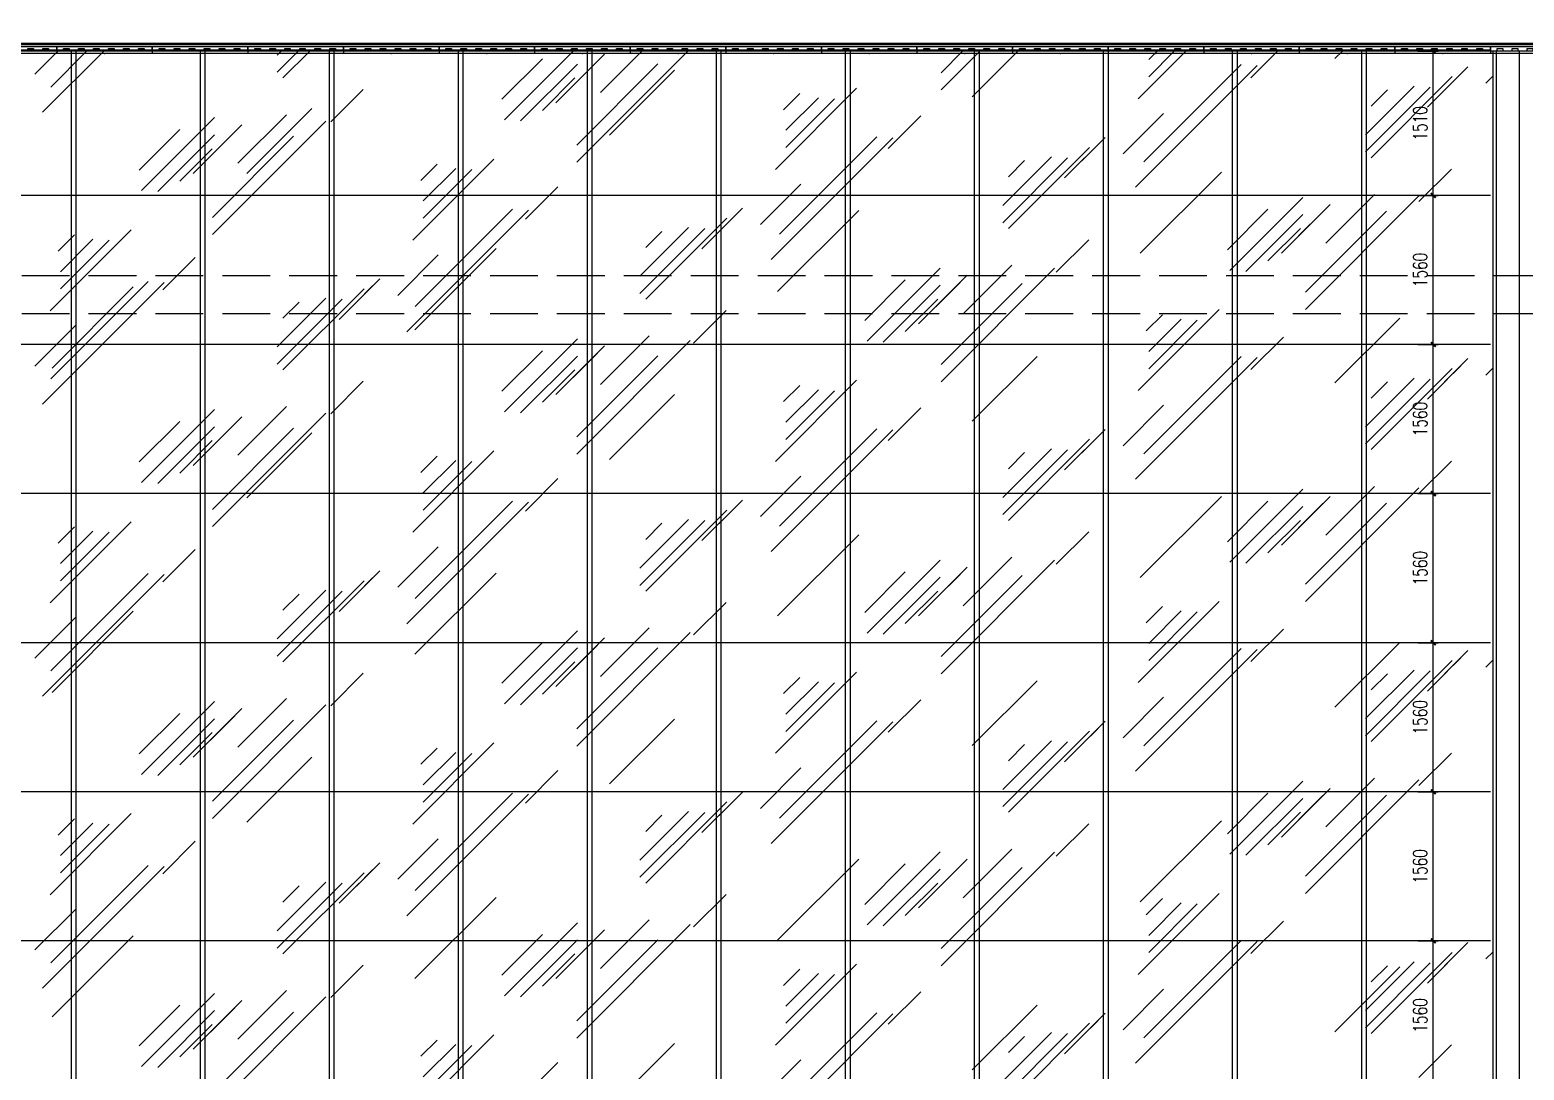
# Model space of a CAD drawing. Extents: x -2377130 to 293730, y -2 to 754590.
# Drawn here: x -1309470 to -1293837, y 524226 to 535110 of the extents above; entities that cross this region are included whole.
import ezdxf
from ezdxf.enums import TextEntityAlignment as Align

# ---------------------------------------------------------------- set-up
doc = ezdxf.new("R2010")
doc.units = 0
doc.header["$LTSCALE"] = 1000
doc.header["$MEASUREMENT"] = 0
doc.linetypes.add('__DASH', pattern=[0.35, 0.25, -0.1])
doc.linetypes.add('DOTE', pattern=[2.42, 2, -0.2, 0.02, -0.2])
for name, color, linetype in [('A-AXIS-DOTE', 14, 'DOTE'), ('A-AXIS-DP', 126, 'Continuous'), ('A-HATCH-2', 251, 'Continuous'), ('A-LIN-V', 9, 'Continuous'), ('A-WINDOW', 140, 'Continuous'), ('DIM-照明', 3, 'Continuous'), ('EQUIP-照明', 3, 'Continuous')]:
    doc.layers.add(name, color=color, linetype=linetype)
doc.layers.add('A-WALL-HATCH', color=8, linetype='Continuous', lineweight=13)
doc.styles.add('_TCH_DIM_T3', font='SIMPLEX', dxfattribs={"width": 0.705882, "bigfont": 'GBCBIG'})
doc.styles.add('_TEL_DIM', font='SIMPLEX', dxfattribs={"width": 0.8, "height": 3.5, "bigfont": 'HZTXT'})

# ---------------------------------------------------------------- blocks, each defined once
blk = doc.blocks.new('_ArchTick')
at = {"color": 0, "linetype": 'ByBlock', "const_width": 0.4}
blk.add_lwpolyline([(-0.5, -0.5), (0.5, 0.5)], dxfattribs=at)
blk = doc.blocks.new('12ZA')
at = {"color": 3}
for p, q in [((11454727, 202786), (11455727, 202786)), ((11454727, 202712), (11454727, 202786)), ((11454812, 202763), (11454871, 202763)), ((11454812, 202734), (11454812, 202763)), ((11454871, 202763), (11454871, 202734)), ((11454969, 202763), (11455028, 202763)), ((11454969, 202734), (11454969, 202763)), ((11455028, 202763), (11455028, 202734)), ((11455126, 202763), (11455185, 202763)), ((11455126, 202734), (11455126, 202763)), ((11455185, 202763), (11455185, 202734)), ((11455283, 202763), (11455342, 202763)), ((11455283, 202734), (11455283, 202763)), ((11455342, 202763), (11455342, 202734)), ((11455439, 202763), (11455499, 202763)), ((11455439, 202734), (11455439, 202763)), ((11455499, 202763), (11455499, 202734)), ((11455596, 202763), (11455656, 202763)), ((11455596, 202734), (11455596, 202763)), ((11455656, 202763), (11455656, 202734)), ((11455727, 202712), (11455727, 202786)), ((11454727, 202712), (11454727, 202737)), ((11455727, 202712), (11454727, 202712)), ((11454871, 202734), (11454812, 202734)), ((11455028, 202734), (11454969, 202734)), ((11455185, 202734), (11455126, 202734)), ((11455342, 202734), (11455283, 202734)), ((11455499, 202734), (11455439, 202734)), ((11455656, 202734), (11455596, 202734)), ((11455727, 202737), (11455727, 202712))]:
    blk.add_line(p, q, dxfattribs=at)
for p in [(11455227, 202786), (11455227, 202786), (11455227, 202786), (11454727, 202749), (11454727, 202749), (11454727, 202749), (11455227, 202712), (11455227, 202712), (11455227, 202712), (11455727, 202749), (11455727, 202749), (11455727, 202749), (11455727, 202749), (11455727, 202749)]:
    blk.add_point(p, dxfattribs=at)
at = {"color": 3, "style": '_TEL_DIM', "flags": 1}
for tag in ['REMARK', 'A']:
    blk.add_attdef(tag, text='', height=0.01, dxfattribs=at).set_placement((11455227, 202712), align=Align.MIDDLE_CENTER)
blk = doc.blocks.new('$equip_U$00000141(SEELE-PC)')
at = {"color": 8}
for p in [(-1, 0), (0, 0.074), (0, -0.074), (1, -0.024)]:
    blk.add_point(p, dxfattribs=at)
at = {"color": 8, "xscale": 0.002, "yscale": 0.002, "zscale": 0.002}
blk.add_blockref('12ZA', (-22910.454, -405.497), dxfattribs=at)
at = {"color": 7, "style": '_TEL_DIM', "flags": 1}
for tag in ['A', 'REMARK']:
    blk.add_attdef(tag, text='', height=0.00002, dxfattribs=at).set_placement((0, 0), align=Align.MIDDLE_CENTER)
blk = doc.blocks.new('$equip_U$00000080(LAPTOP-0UNQ9FSO)')
at = {"color": 4}
blk.add_blockref('$equip_U$00000141(SEELE-PC)', (1, 0.074), dxfattribs=at)
at = {"color": 7, "style": '_TEL_DIM', "flags": 1}
for tag in ['A', 'REMARK']:
    blk.add_attdef(tag, text='', height=0.00002, dxfattribs=at).set_placement((0, 0), align=Align.MIDDLE_CENTER)

msp = doc.modelspace()

# ---------------------------------------------------------------- linework, layer by layer
at = {"layer": 'A-AXIS-DOTE', "color": 8, "linetype": '__DASH', "ltscale": 2}
for p, q in [((-1278255.9, 534937.5), (-1378474.1, 534937.5)), ((-1278255.9, 532537.5), (-1378474.1, 532537.5)), ((-1278255.9, 532137.5), (-1378474.1, 532137.5))]:
    msp.add_line(p, q, dxfattribs=at)
at = {"layer": 'A-AXIS-DP', "color": 8}
for p, q in [((-1294950, 534887.5), (-1294737.5, 534887.5)), ((-1294787.5, 533377.5), (-1294787.5, 534887.5)), ((-1294950, 533377.5), (-1294737.5, 533377.5)), ((-1294950, 533377.5), (-1294737.5, 533377.5)), ((-1294787.5, 531817.5), (-1294787.5, 533377.5)), ((-1294950, 531817.5), (-1294737.5, 531817.5)), ((-1294950, 531817.5), (-1294737.5, 531817.5)), ((-1294787.5, 530257.5), (-1294787.5, 531817.5)), ((-1294950, 530257.5), (-1294737.5, 530257.5)), ((-1294950, 530257.5), (-1294737.5, 530257.5)), ((-1294787.5, 528697.5), (-1294787.5, 530257.5)), ((-1294950, 528697.5), (-1294737.5, 528697.5)), ((-1294950, 528697.5), (-1294737.5, 528697.5)), ((-1294787.5, 527137.5), (-1294787.5, 528697.5)), ((-1294950, 527137.5), (-1294737.5, 527137.5)), ((-1294950, 527137.5), (-1294737.5, 527137.5)), ((-1294787.5, 525577.5), (-1294787.5, 527137.5)), ((-1294950, 525577.5), (-1294737.5, 525577.5)), ((-1294950, 525577.5), (-1294737.5, 525577.5)), ((-1294787.5, 524017.5), (-1294787.5, 525577.5))]:
    msp.add_line(p, q, dxfattribs=at)
at = {"layer": 'A-HATCH-2', "color": 8, "linetype": 'Continuous'}
for p, q in [((-1294125.4, 517237.5), (-1294125.4, 534887.5)), ((-1293887.2, 517237.5), (-1293887.2, 534887.5))]:
    msp.add_line(p, q, dxfattribs=at)
at = {"layer": 'A-HATCH-2', "color": 8}
for p, q in [((-1294190, 533377.5), (-1313065, 533377.5)), ((-1294190, 531817.5), (-1313065, 531817.5)), ((-1294190, 530257.5), (-1313065, 530257.5)), ((-1294190, 528697.5), (-1313065, 528697.5)), ((-1294190, 527137.5), (-1313065, 527137.5)), ((-1294190, 525577.5), (-1313065, 525577.5))]:
    msp.add_line(p, q, dxfattribs=at)
at = {"layer": 'A-LIN-V', "color": 8}
for p, q in [((-1286465, 534937.5), (-1370265, 534937.5)), ((-1286465, 534887.5), (-1370265, 534887.5)), ((-1294165, 534887.5), (-1294165, 516937.5))]:
    msp.add_line(p, q, dxfattribs=at)
at = {"layer": 'A-WALL-HATCH', "color": 8, "linetype": 'Continuous'}
for p, q in [((-1309416.9, 534647.1), (-1309176.5, 534887.5)), ((-1309336.5, 534247.4), (-1308696.5, 534887.5)), ((-1309251.6, 534512.3), (-1308876.5, 534887.5)), ((-1306882.1, 534667.1), (-1306661.8, 534887.5)), ((-1306882.1, 534847.1), (-1306841.8, 534887.5)), ((-1306822.1, 534607.1), (-1306541.8, 534887.5)), ((-1304531.1, 534383.4), (-1304106.8, 534807.7)), ((-1304506.2, 534168.3), (-1303787.1, 534887.5)), ((-1303966.5, 534348), (-1303457.4, 534857.1)), ((-1303749.5, 533725), (-1302587.1, 534887.5)), ((-1303500.8, 534453.7), (-1303067.1, 534887.5)), ((-1299937.8, 534662), (-1299712.4, 534887.5)), ((-1299937.8, 534482), (-1299532.4, 534887.5)), ((-1299610.9, 534409.5), (-1299133, 534887.5)), ((-1297875, 534390.1), (-1297377.7, 534887.5)), ((-1297765.3, 534619.8), (-1297497.7, 534887.5)), ((-1297765.3, 534799.8), (-1297677.7, 534887.5)), ((-1296695.3, 534609.8), (-1296417.7, 534887.5)), ((-1295816.2, 534810.1), (-1295738.8, 534887.5)), ((-1304336.5, 534158), (-1303742.6, 534751.9)), ((-1303786.5, 534528), (-1303532, 534782.6)), ((-1303749.5, 533905), (-1302901, 534753.5)), ((-1303405.7, 534008.9), (-1302726.8, 534687.7)), ((-1297901.4, 533463.8), (-1296628.6, 534736.5)), ((-1297816.5, 533728.6), (-1296798.3, 534746.8)), ((-1294849.7, 534300.7), (-1294425.4, 534725)), ((-1294669.7, 534480.7), (-1294500, 534650.4)), ((-1304106.8, 534267.7), (-1303767.4, 534607.1)), ((-1301669.7, 533650.1), (-1300821.2, 534498.6)), ((-1295497.9, 534012.5), (-1294988.8, 534521.6)), ((-1295497.9, 533832.5), (-1294819.1, 534511.3)), ((-1295437.9, 533772.5), (-1294589.4, 534621)), ((-1294237.9, 534552.5), (-1294165, 534625.4)), ((-1306321.3, 534148), (-1305981.8, 534487.4)), ((-1301584.9, 534274.9), (-1301415.2, 534444.6)), ((-1301560, 534059.8), (-1301220.6, 534399.2)), ((-1301560, 533879.8), (-1301050.9, 534388.9)), ((-1295437.9, 534312.5), (-1295268.2, 534482.2)), ((-1308301, 533428.2), (-1307537.3, 534191.9)), ((-1307295.5, 533713.7), (-1306786.4, 534222.8)), ((-1307200.4, 533608.2), (-1306521.6, 534287.1)), ((-1300490.1, 533869.8), (-1300150.6, 534209.2)), ((-1298032.7, 533812.5), (-1297608.4, 534236.7)), ((-1308325.8, 533643.4), (-1307901.6, 534067.7)), ((-1307761.3, 533608), (-1307252.1, 534117.1)), ((-1307581.3, 533788), (-1307326.7, 534042.5)), ((-1307561.2, 532968), (-1306373.3, 534155.9)), ((-1308131.3, 533417.9), (-1307537.3, 534011.9)), ((-1307901.6, 533527.7), (-1307562.2, 533867.1)), ((-1307561.2, 533148), (-1306712.7, 533996.5)), ((-1301713.1, 532706.8), (-1300440.3, 533979.5)), ((-1301628.2, 532971.6), (-1300610, 533989.8)), ((-1299232.7, 533032.5), (-1298384.1, 533881)), ((-1298644.4, 533560.7), (-1298220.2, 533984.9)), ((-1298464.4, 533740.7), (-1298294.7, 533910.4)), ((-1305464.5, 532910), (-1304616, 533758.6)), ((-1299292.7, 533272.5), (-1298783.5, 533781.6)), ((-1299292.7, 533092.5), (-1298613.8, 533771.3)), ((-1299232.7, 533572.5), (-1299063, 533742.2)), ((-1305379.6, 533534.9), (-1305209.9, 533704.6)), ((-1305354.8, 533319.7), (-1305015.4, 533659.2)), ((-1305354.8, 533139.7), (-1304845.7, 533648.9)), ((-1297852.7, 532773.6), (-1297004.1, 533622.2)), ((-1294937.1, 533313.4), (-1294597.6, 533652.8)), ((-1304284.8, 533129.7), (-1303945.4, 533469.1)), ((-1301827.4, 533072.4), (-1301403.1, 533496.7)), ((-1302439.2, 532820.6), (-1302014.9, 533244.9)), ((-1296916.8, 532593.6), (-1296153.1, 533357.3)), ((-1296377.1, 532773.4), (-1295867.9, 533282.5)), ((-1296126.1, 532184.3), (-1294938.2, 533372.2)), ((-1295911.3, 532879.1), (-1295402.2, 533388.2)), ((-1305524.8, 531949.8), (-1304252, 533222.5)), ((-1305439.9, 532214.6), (-1304421.7, 533232.8)), ((-1303027.4, 532292.4), (-1302178.9, 533141)), ((-1302259.2, 533000.6), (-1302089.5, 533170.4)), ((-1301647.4, 532373), (-1300798.9, 533221.5)), ((-1296941.6, 532808.8), (-1296517.4, 533233)), ((-1296747.1, 532583.3), (-1296153.1, 533177.3)), ((-1296197.1, 532953.4), (-1295942.5, 533207.9)), ((-1296126.1, 532364.3), (-1295277.6, 533212.8)), ((-1309259.2, 532170), (-1308410.7, 533018.5)), ((-1309174.4, 532794.9), (-1309004.7, 532964.6)), ((-1303087.4, 532532.4), (-1302578.3, 533041.5)), ((-1303087.4, 532352.4), (-1302408.6, 533031.2)), ((-1303027.4, 532832.4), (-1302857.7, 533002.1)), ((-1296517.4, 532693), (-1296178, 533032.5)), ((-1309149.5, 532579.7), (-1308810.1, 532919.1)), ((-1309149.5, 532399.7), (-1308640.4, 532908.8)), ((-1305442.1, 531972.4), (-1304593.6, 532820.9)), ((-1298731.8, 532573.3), (-1298392.4, 532912.7)), ((-1308079.5, 532389.7), (-1307740.1, 532729.1)), ((-1305622.1, 532332.4), (-1305197.9, 532756.7)), ((-1300711.5, 531853.6), (-1299947.8, 532617.3)), ((-1299937.8, 531427.3), (-1298749.9, 532615.2)), ((-1299706.1, 532139), (-1299197, 532648.2)), ((-1309336.5, 531192.7), (-1308063.7, 532465.5)), ((-1309251.6, 531457.6), (-1308233.4, 532475.8)), ((-1306233.9, 532080.6), (-1305809.6, 532504.9)), ((-1300736.4, 532068.8), (-1300312.1, 532493)), ((-1300171.8, 532033.3), (-1299662.7, 532542.4)), ((-1299991.8, 532213.3), (-1299737.2, 532467.9)), ((-1299937.8, 531607.3), (-1299089.3, 532455.8)), ((-1309236.9, 531571.8), (-1308388.3, 532420.3)), ((-1306882.1, 531792.4), (-1306373, 532301.5)), ((-1306822.1, 531552.4), (-1305973.6, 532400.9)), ((-1306053.9, 532260.6), (-1305884.2, 532430.3)), ((-1300541.8, 531843.3), (-1299947.8, 532437.3)), ((-1306882.1, 531612.4), (-1306203.3, 532291.2)), ((-1306822.1, 532092.4), (-1306652.4, 532262.1)), ((-1302526.5, 531833.3), (-1302187.1, 532172.7)), ((-1300312.1, 531953), (-1299972.7, 532292.4)), ((-1297875, 531335.4), (-1297026.5, 532183.9)), ((-1309416.9, 531592.4), (-1308992.6, 532016.6)), ((-1297790.2, 531960.3), (-1297620.5, 532130)), ((-1297765.3, 531745.1), (-1297425.9, 532084.5)), ((-1297765.3, 531565.1), (-1297256.2, 532074.2)), ((-1295816.2, 531416), (-1295137.4, 532094.8)), ((-1304506.2, 531113.6), (-1303742.6, 531877.2)), ((-1303749.5, 530670.3), (-1302561.6, 531858.2)), ((-1303500.8, 531399), (-1302991.7, 531908.1)), ((-1296695.3, 531555.1), (-1296355.9, 531894.5)), ((-1304531.1, 531328.7), (-1304106.8, 531753)), ((-1304336.5, 531103.3), (-1303742.6, 531697.2)), ((-1303966.5, 531293.3), (-1303457.4, 531802.4)), ((-1303786.5, 531473.3), (-1303532, 531727.9)), ((-1303749.5, 530850.3), (-1302901, 531698.8)), ((-1299610.9, 531015.4), (-1298932.1, 531694.2)), ((-1297901.4, 530409.1), (-1296628.6, 531681.8)), ((-1297816.5, 530673.9), (-1296798.3, 531692.1)), ((-1304106.8, 531213), (-1303767.4, 531552.4)), ((-1295437.9, 530717.8), (-1294589.4, 531566.3)), ((-1294849.7, 531246), (-1294425.4, 531670.3)), ((-1294669.7, 531426), (-1294500, 531595.7)), ((-1294237.9, 531497.8), (-1294165, 531570.7)), ((-1306321.3, 531093.3), (-1305981.8, 531432.7)), ((-1301669.7, 530595.4), (-1300821.2, 531443.9)), ((-1301584.9, 531220.2), (-1301415.2, 531389.9)), ((-1295497.9, 530957.8), (-1294988.8, 531466.9)), ((-1295497.9, 530777.8), (-1294819.1, 531456.6)), ((-1295437.9, 531257.8), (-1295268.2, 531427.5)), ((-1303405.7, 530614.7), (-1302726.8, 531293.6)), ((-1301560, 531005.1), (-1301220.6, 531344.5)), ((-1301560, 530825.1), (-1301050.9, 531334.2)), ((-1308301, 530373.5), (-1307537.3, 531137.2)), ((-1307761.3, 530553.3), (-1307252.1, 531062.4)), ((-1307561.2, 529913.3), (-1306373.3, 531101.2)), ((-1307295.5, 530659), (-1306786.4, 531168.1)), ((-1300490.1, 530815.1), (-1300150.6, 531154.5)), ((-1298032.7, 530757.8), (-1297608.4, 531182)), ((-1308325.8, 530588.7), (-1307901.6, 531013)), ((-1308131.3, 530363.2), (-1307537.3, 530957.2)), ((-1307581.3, 530733.3), (-1307326.7, 530987.8)), ((-1307561.2, 530093.3), (-1306712.7, 530941.8)), ((-1307200.4, 530214.1), (-1306521.6, 530893)), ((-1301713.1, 529652.1), (-1300440.3, 530924.8)), ((-1301628.2, 529916.9), (-1300610, 530935.1)), ((-1298644.4, 530506), (-1298220.2, 530930.2)), ((-1307901.6, 530473), (-1307562.2, 530812.4)), ((-1299232.7, 529977.8), (-1298384.1, 530826.3)), ((-1298464.4, 530686), (-1298294.7, 530855.7)), ((-1305464.5, 529855.3), (-1304616, 530703.9)), ((-1305379.6, 530480.2), (-1305209.9, 530649.9)), ((-1305354.8, 530265), (-1305015.4, 530604.5)), ((-1305354.8, 530085), (-1304845.7, 530594.2)), ((-1299292.7, 530217.8), (-1298783.5, 530726.9)), ((-1299292.7, 530037.8), (-1298613.8, 530716.6)), ((-1299232.7, 530517.8), (-1299063, 530687.5)), ((-1294937.1, 530258.7), (-1294597.6, 530598.1)), ((-1301827.4, 530017.7), (-1301403.1, 530442)), ((-1304284.8, 530075), (-1303945.4, 530414.4)), ((-1296916.8, 529538.9), (-1296153.1, 530302.6)), ((-1296126.1, 529129.6), (-1294938.2, 530317.5)), ((-1295911.3, 529824.4), (-1295402.2, 530333.5)), ((-1305524.8, 528895), (-1304252, 530167.8)), ((-1305439.9, 529159.9), (-1304421.7, 530178.1)), ((-1302439.2, 529765.9), (-1302014.9, 530190.2)), ((-1302259.2, 529945.9), (-1302089.5, 530115.7)), ((-1297852.7, 529379.5), (-1297004.1, 530228.1)), ((-1296941.6, 529754.1), (-1296517.4, 530178.3)), ((-1296747.1, 529528.6), (-1296153.1, 530122.6)), ((-1296377.1, 529718.7), (-1295867.9, 530227.8)), ((-1296197.1, 529898.7), (-1295942.5, 530153.2)), ((-1296126.1, 529309.6), (-1295277.6, 530158.1)), ((-1309259.2, 529115.3), (-1308410.7, 529963.8)), ((-1303087.4, 529477.7), (-1302578.3, 529986.8)), ((-1303087.4, 529297.7), (-1302408.6, 529976.5)), ((-1303027.4, 529237.7), (-1302178.9, 530086.3)), ((-1296517.4, 529638.3), (-1296178, 529977.8)), ((-1309174.4, 529740.2), (-1309004.7, 529909.9)), ((-1309149.5, 529525), (-1308810.1, 529864.4)), ((-1309149.5, 529345), (-1308640.4, 529854.1)), ((-1303027.4, 529777.7), (-1302857.7, 529947.4)), ((-1301647.4, 528978.9), (-1300798.9, 529827.4)), ((-1298731.8, 529518.6), (-1298392.4, 529858)), ((-1308079.5, 529335), (-1307740.1, 529674.4)), ((-1305622.1, 529277.7), (-1305197.9, 529702)), ((-1300711.5, 528798.9), (-1299947.8, 529562.6)), ((-1300171.8, 528978.6), (-1299662.7, 529487.7)), ((-1299937.8, 528372.6), (-1298749.9, 529560.5)), ((-1299706.1, 529084.3), (-1299197, 529593.5)), ((-1309336.5, 528138), (-1308063.7, 529410.8)), ((-1309251.6, 528402.9), (-1308233.4, 529421.1)), ((-1306822.1, 528497.7), (-1305973.6, 529346.2)), ((-1306233.9, 529025.9), (-1305809.6, 529450.2)), ((-1306053.9, 529205.9), (-1305884.2, 529375.6)), ((-1305442.1, 528578.3), (-1304593.6, 529426.8)), ((-1300736.4, 529014), (-1300312.1, 529438.3)), ((-1300541.8, 528788.6), (-1299947.8, 529382.6)), ((-1299991.8, 529158.6), (-1299737.2, 529413.2)), ((-1299937.8, 528552.6), (-1299089.3, 529401.1)), ((-1306882.1, 528737.7), (-1306373, 529246.8)), ((-1306882.1, 528557.7), (-1306203.3, 529236.5)), ((-1306822.1, 529037.7), (-1306652.4, 529207.4)), ((-1300312.1, 528898.3), (-1299972.7, 529237.7)), ((-1309236.9, 528177.7), (-1308388.3, 529026.2)), ((-1302526.5, 528778.6), (-1302187.1, 529118)), ((-1297875, 528280.7), (-1297026.5, 529129.2)), ((-1297790.2, 528905.6), (-1297620.5, 529075.3)), ((-1297765.3, 528690.4), (-1297425.9, 529029.8)), ((-1297765.3, 528510.4), (-1297256.2, 529019.5)), ((-1309416.9, 528537.7), (-1308992.6, 528961.9)), ((-1304506.2, 528058.9), (-1303742.6, 528822.5)), ((-1303966.5, 528238.6), (-1303457.4, 528747.7)), ((-1303749.5, 527615.6), (-1302561.6, 528803.5)), ((-1303500.8, 528344.3), (-1302991.7, 528853.4)), ((-1296695.3, 528500.4), (-1296355.9, 528839.8)), ((-1304531.1, 528274), (-1304106.8, 528698.3)), ((-1304336.5, 528048.6), (-1303742.6, 528642.5)), ((-1303786.5, 528418.6), (-1303532, 528673.2)), ((-1303749.5, 527795.6), (-1302901, 528644.1)), ((-1297901.4, 527354.4), (-1296628.6, 528627.1)), ((-1297816.5, 527619.2), (-1296798.3, 528637.4)), ((-1295816.2, 528021.9), (-1295137.4, 528700.7)), ((-1294849.7, 528191.3), (-1294425.4, 528615.6)), ((-1304106.8, 528158.3), (-1303767.4, 528497.7)), ((-1295497.9, 527903.1), (-1294988.8, 528412.2)), ((-1295497.9, 527723.1), (-1294819.1, 528401.9)), ((-1295437.9, 527663.1), (-1294589.4, 528511.6)), ((-1294669.7, 528371.3), (-1294500, 528541)), ((-1294237.9, 528443.1), (-1294165, 528516)), ((-1306321.3, 528038.6), (-1305981.8, 528378)), ((-1301669.7, 527540.7), (-1300821.2, 528389.2)), ((-1301584.9, 528165.5), (-1301415.2, 528335.2)), ((-1301560, 527950.4), (-1301220.6, 528289.8)), ((-1301560, 527770.4), (-1301050.9, 528279.5)), ((-1299610.9, 527621.3), (-1298932.1, 528300.1)), ((-1295437.9, 528203.1), (-1295268.2, 528372.8)), ((-1308301, 527318.8), (-1307537.3, 528082.5)), ((-1307295.5, 527604.3), (-1306786.4, 528113.4)), ((-1300490.1, 527760.4), (-1300150.6, 528099.8)), ((-1298032.7, 527703.1), (-1297608.4, 528127.3)), ((-1308325.8, 527534), (-1307901.6, 527958.2)), ((-1307761.3, 527498.6), (-1307252.1, 528007.7)), ((-1307581.3, 527678.6), (-1307326.7, 527933.1)), ((-1307561.2, 526858.6), (-1306373.3, 528046.5)), ((-1308131.3, 527308.5), (-1307537.3, 527902.5)), ((-1307561.2, 527038.6), (-1306712.7, 527887.1)), ((-1303405.7, 527220.6), (-1302726.8, 527899.5)), ((-1301713.1, 526597.4), (-1300440.3, 527870.1)), ((-1301628.2, 526862.2), (-1300610, 527880.4)), ((-1299232.7, 526923.1), (-1298384.1, 527771.6)), ((-1298644.4, 527451.3), (-1298220.2, 527875.5)), ((-1298464.4, 527631.3), (-1298294.7, 527801)), ((-1307901.6, 527418.2), (-1307562.2, 527757.7)), ((-1305464.5, 526800.6), (-1304616, 527649.2)), ((-1299292.7, 527163.1), (-1298783.5, 527672.2)), ((-1299292.7, 526983.1), (-1298613.8, 527661.9)), ((-1299232.7, 527463.1), (-1299063, 527632.8)), ((-1307200.4, 526820), (-1306521.6, 527498.8)), ((-1305379.6, 527425.5), (-1305209.9, 527595.2)), ((-1305354.8, 527210.3), (-1305015.4, 527549.8)), ((-1305354.8, 527030.3), (-1304845.7, 527539.5)), ((-1294937.1, 527204), (-1294597.6, 527543.4)), ((-1304284.8, 527020.3), (-1303945.4, 527359.7)), ((-1301827.4, 526963), (-1301403.1, 527387.3)), ((-1296916.8, 526484.2), (-1296153.1, 527247.9)), ((-1296377.1, 526664), (-1295867.9, 527173.1)), ((-1296126.1, 526074.9), (-1294938.2, 527262.8)), ((-1295911.3, 526769.7), (-1295402.2, 527278.8)), ((-1305524.8, 525840.3), (-1304252, 527113.1)), ((-1305439.9, 526105.2), (-1304421.7, 527123.4)), ((-1303027.4, 526183), (-1302178.9, 527031.6)), ((-1302439.2, 526711.2), (-1302014.9, 527135.5)), ((-1302259.2, 526891.2), (-1302089.5, 527061)), ((-1296941.6, 526699.4), (-1296517.4, 527123.6)), ((-1296747.1, 526473.9), (-1296153.1, 527067.9)), ((-1296197.1, 526844), (-1295942.5, 527098.5)), ((-1296126.1, 526254.9), (-1295277.6, 527103.4)), ((-1309259.2, 526060.6), (-1308410.7, 526909.1)), ((-1309174.4, 526685.5), (-1309004.7, 526855.2)), ((-1303087.4, 526423), (-1302578.3, 526932.1)), ((-1303087.4, 526243), (-1302408.6, 526921.8)), ((-1303027.4, 526723), (-1302857.7, 526892.7)), ((-1297852.7, 525985.4), (-1297004.1, 526833.9)), ((-1296517.4, 526583.6), (-1296178, 526923.1)), ((-1309149.5, 526470.3), (-1308810.1, 526809.7)), ((-1309149.5, 526290.3), (-1308640.4, 526799.4)), ((-1298731.8, 526463.9), (-1298392.4, 526803.3)), ((-1308079.5, 526280.3), (-1307740.1, 526619.7)), ((-1305622.1, 526223), (-1305197.9, 526647.3)), ((-1299706.1, 526029.6), (-1299197, 526538.8)), ((-1309251.6, 525348.2), (-1308233.4, 526366.4)), ((-1306233.9, 525971.2), (-1305809.6, 526395.5)), ((-1301647.4, 525584.8), (-1300798.9, 526433.3)), ((-1300736.4, 525959.3), (-1300312.1, 526383.6)), ((-1300711.5, 525744.2), (-1299947.8, 526507.9)), ((-1300171.8, 525923.9), (-1299662.7, 526433)), ((-1299991.8, 526103.9), (-1299737.2, 526358.5)), ((-1299937.8, 525317.9), (-1298749.9, 526505.8)), ((-1309336.5, 525083.3), (-1308063.7, 526356.1)), ((-1306822.1, 525443), (-1305973.6, 526291.5)), ((-1306053.9, 526151.2), (-1305884.2, 526320.9)), ((-1300541.8, 525733.9), (-1299947.8, 526327.9)), ((-1299937.8, 525497.9), (-1299089.3, 526346.4)), ((-1306882.1, 525683), (-1306373, 526192.1)), ((-1306882.1, 525503), (-1306203.3, 526181.8)), ((-1306822.1, 525983), (-1306652.4, 526152.7)), ((-1302526.5, 525723.9), (-1302187.1, 526063.3)), ((-1300312.1, 525843.6), (-1299972.7, 526183)), ((-1297875, 525226), (-1297026.5, 526074.5)), ((-1309416.9, 525483), (-1308992.6, 525907.2)), ((-1305442.1, 525184.2), (-1304593.6, 526032.7)), ((-1297790.2, 525850.9), (-1297620.5, 526020.6)), ((-1297765.3, 525635.7), (-1297425.9, 525975.1)), ((-1297765.3, 525455.7), (-1297256.2, 525964.8)), ((-1304506.2, 525004.2), (-1303742.6, 525767.8)), ((-1303749.5, 524560.9), (-1302561.6, 525748.8)), ((-1303500.8, 525289.6), (-1302991.7, 525798.7)), ((-1296695.3, 525445.7), (-1296355.9, 525785.1)), ((-1309236.9, 524783.5), (-1308388.3, 525632.1)), ((-1304531.1, 525219.3), (-1304106.8, 525643.6)), ((-1304336.5, 524993.9), (-1303742.6, 525587.8)), ((-1303966.5, 525183.9), (-1303457.4, 525693)), ((-1303786.5, 525363.9), (-1303532, 525618.5)), ((-1303749.5, 524740.9), (-1302901, 525589.4)), ((-1297816.5, 524564.5), (-1296798.3, 525582.7)), ((-1304106.8, 525103.6), (-1303767.4, 525443)), ((-1297901.4, 524299.7), (-1296628.6, 525572.4)), ((-1295437.9, 524608.4), (-1294589.4, 525456.9)), ((-1294849.7, 525136.6), (-1294425.4, 525560.9)), ((-1294669.7, 525316.6), (-1294500, 525486.3)), ((-1294237.9, 525388.4), (-1294165, 525461.3)), ((-1306321.3, 524983.9), (-1305981.8, 525323.3)), ((-1301669.7, 524486), (-1300821.2, 525334.5)), ((-1301584.9, 525110.8), (-1301415.2, 525280.5)), ((-1295816.2, 524627.8), (-1295137.4, 525306.6)), ((-1295497.9, 524848.4), (-1294988.8, 525357.5)), ((-1295497.9, 524668.4), (-1294819.1, 525347.2)), ((-1295437.9, 525148.4), (-1295268.2, 525318.1)), ((-1301560, 524895.7), (-1301220.6, 525235.1)), ((-1301560, 524715.7), (-1301050.9, 525224.8)), ((-1308301, 524264.1), (-1307537.3, 525027.8)), ((-1307761.3, 524443.9), (-1307252.1, 524953)), ((-1307561.2, 523803.9), (-1306373.3, 524991.8)), ((-1307295.5, 524549.6), (-1306786.4, 525058.7)), ((-1300490.1, 524705.7), (-1300150.6, 525045.1)), ((-1298032.7, 524648.4), (-1297608.4, 525072.6)), ((-1308325.8, 524479.3), (-1307901.6, 524903.5)), ((-1308131.3, 524253.8), (-1307537.3, 524847.8)), ((-1307581.3, 524623.9), (-1307326.7, 524878.4)), ((-1307561.2, 523983.9), (-1306712.7, 524832.4)), ((-1301713.1, 523542.6), (-1300440.3, 524815.4)), ((-1301628.2, 523807.5), (-1300610, 524825.7)), ((-1299610.9, 524227.1), (-1298932.1, 524906)), ((-1298644.4, 524396.6), (-1298220.2, 524820.8)), ((-1307901.6, 524363.5), (-1307562.2, 524703)), ((-1299232.7, 523868.4), (-1298384.1, 524716.9)), ((-1298464.4, 524576.6), (-1298294.7, 524746.3)), ((-1305464.5, 523745.9), (-1304616, 524594.5)), ((-1305379.6, 524370.8), (-1305209.9, 524540.5)), ((-1305354.8, 524155.6), (-1305015.4, 524495.1)), ((-1305354.8, 523975.6), (-1304845.7, 524484.8)), ((-1303405.7, 523826.5), (-1302726.8, 524505.3)), ((-1299292.7, 524108.4), (-1298783.5, 524617.5)), ((-1299292.7, 523928.4), (-1298613.8, 524607.2)), ((-1299232.7, 524408.4), (-1299063, 524578.1)), ((-1294937.1, 524149.3), (-1294597.6, 524488.7)), ((-1301827.4, 523908.3), (-1301403.1, 524332.6)), ((-1304284.8, 523965.6), (-1303945.4, 524305))]:
    msp.add_line(p, q, dxfattribs=at)
at = {"layer": 'A-WINDOW', "color": 8}
for p, q in [((-1309040, 534887.5), (-1309040, 517237.5)), ((-1308990, 534887.5), (-1308990, 517237.5)), ((-1307690, 534887.5), (-1307690, 517237.5)), ((-1307640, 534887.5), (-1307640, 517237.5)), ((-1306340, 534887.5), (-1306340, 517237.5)), ((-1306290, 534887.5), (-1306290, 517237.5)), ((-1304990, 534887.5), (-1304990, 517237.5)), ((-1304940, 534887.5), (-1304940, 517237.5)), ((-1303640, 534887.5), (-1303640, 517237.5)), ((-1303590, 534887.5), (-1303590, 517237.5)), ((-1302290, 534887.5), (-1302290, 517237.5)), ((-1302240, 534887.5), (-1302240, 517237.5)), ((-1300940, 534887.5), (-1300940, 517237.5)), ((-1300890, 534887.5), (-1300890, 517237.5)), ((-1299590, 534887.5), (-1299590, 517237.5)), ((-1299540, 534887.5), (-1299540, 517237.5)), ((-1298240, 534887.5), (-1298240, 517237.5)), ((-1298190, 534887.5), (-1298190, 517237.5)), ((-1296890, 534887.5), (-1296890, 517237.5)), ((-1296840, 534887.5), (-1296840, 517237.5)), ((-1295540, 534887.5), (-1295540, 517237.5)), ((-1295490, 534887.5), (-1295490, 517237.5))]:
    msp.add_line(p, q, dxfattribs=at)
at = {"layer": 'DIM-照明', "color": 6}
for points in [[(-1335170, 535110), (-1335170, 534950), (-1317190, 534950), (-1317189.4, 534900), (-1294189.4, 534900)], [(-1335150, 535110), (-1335150, 534960), (-1293190, 534960), (-1293189.4, 534900), (-1286500, 534900), (-1286500, 519937.5)], [(-1335130, 535110), (-1335130, 534970), (-1286440, 534970), (-1286440, 518940), (-1286500, 518937.5), (-1286500, 516937.5)]]:
    msp.add_lwpolyline(points, dxfattribs=at)

# ---------------------------------------------------------------- block references
at = {"layer": 'A-AXIS-DP', "color": 8, "xscale": 50, "yscale": 50, "zscale": 50}
for p, rotation in [((-1294787.5, 534887.5), 90), ((-1294787.5, 533377.5), 270), ((-1294787.5, 533377.5), 90), ((-1294787.5, 531817.5), 270), ((-1294787.5, 531817.5), 90), ((-1294787.5, 530257.5), 270), ((-1294787.5, 530257.5), 90), ((-1294787.5, 528697.5), 270), ((-1294787.5, 528697.5), 90), ((-1294787.5, 527137.5), 270), ((-1294787.5, 527137.5), 90), ((-1294787.5, 525577.5), 270), ((-1294787.5, 525577.5), 90)]:
    msp.add_blockref('_ArchTick', p, dxfattribs=dict(at, rotation=rotation))
at = {"layer": 'EQUIP-照明', "color": 8, "xscale": 500, "yscale": 500, "zscale": 500, "rotation": 180}
for p in [(-1309189.4, 534937.5), (-1308189.4, 534937.5), (-1307189.4, 534937.5), (-1306189.4, 534937.5), (-1305189.4, 534937.5), (-1304189.4, 534937.5), (-1303189.4, 534937.5), (-1302189.4, 534937.5), (-1301189.4, 534937.5), (-1300189.4, 534937.5), (-1299189.4, 534937.5), (-1298189.4, 534937.5), (-1297189.4, 534937.5), (-1296189.4, 534937.5), (-1295189.4, 534937.5), (-1294189.4, 534937.5), (-1293189.4, 534937.5)]:
    msp.add_blockref('$equip_U$00000080(LAPTOP-0UNQ9FSO)', p, dxfattribs=at)

# ---------------------------------------------------------------- texts
at = {"layer": 'A-AXIS-DP', "color": 8, "char_height": 148.75, "attachment_point": 5, "rotation": 90, "style": '_TCH_DIM_T3'}
for s, insert in [('\\A1;1510', (-1294925, 534132.5)), ('\\A1;1560', (-1294925, 532597.5)), ('\\A1;1560', (-1294925, 531037.5)), ('\\A1;1560', (-1294925, 529477.5)), ('\\A1;1560', (-1294925, 527917.5)), ('\\A1;1560', (-1294925, 526357.5)), ('\\A1;1560', (-1294925, 524797.5))]:
    msp.add_mtext(s, dxfattribs=dict(at, insert=insert))

doc.saveas('drawing.dxf')
